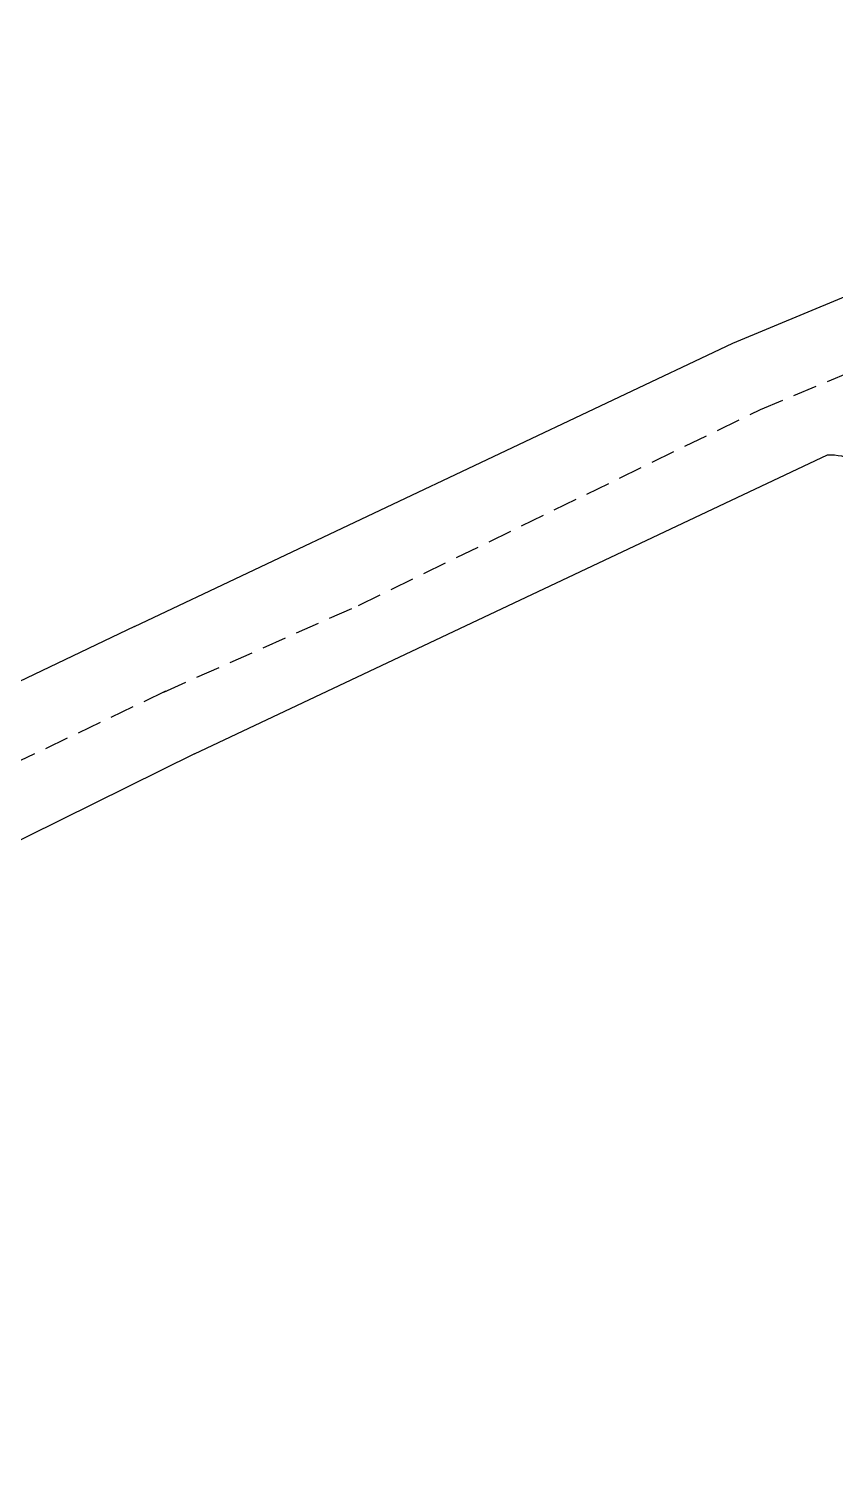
# Model space of a CAD drawing. Extents: x -809667 to 586099, y 3084146 to 3634412.
# Drawn here: x 382631 to 382672.7, y 3085719.5 to 3085793.6 of the extents above; entities that cross this region are included whole.
import ezdxf

# ---------------------------------------------------------------- set-up
doc = ezdxf.new("R2010")
doc.units = 0
doc.header["$LTSCALE"] = 0.5
doc.linetypes.add('DASHED', pattern=[0.75, 0.5, -0.25])
doc.layers.add('道路', color=4, linetype='CONTINUOUS')

msp = doc.modelspace()

# ---------------------------------------------------------------- linework, layer by layer
at = {"layer": '道路', "linetype": 'Continuous', "flags": 128}
for points in [[(382667.384, 3085777.383), (382714.561, 3085797.039, 0.431813), (382719.185, 3085809.298), (382693.326, 3085862.221), (382692.683, 3085863.553)], [(382672.279, 3085771.628, -0.243012), (382674.763, 3085770.441, -0.243012)], [(382636.492, 3085762.75), (382601.789, 3085746.154, -0.381587), (382590.275, 3085749.502), (382578.564, 3085768.234)], [(382639.579, 3085756.185), (382606.746, 3085739.924, 0.443481), (382603.109, 3085727.087), (382628.145, 3085687.043, 0.29145), (382636.875, 3085682.881), (382639.778, 3085683.238)]]:
    msp.add_lwpolyline(points, format="xyb", dxfattribs=at)
at = {"layer": '道路', "color": 1, "linetype": 'DASHED', "ltscale": 5, "flags": 128}
for points in [[(382668.807, 3085773.967), (382731.48, 3085800.08)], [(382648.05, 3085763.847), (382668.807, 3085773.967)], [(382637.997, 3085759.37), (382648.05, 3085763.847)], [(382638.089, 3085759.412), (382593.333, 3085738.009)]]:
    msp.add_lwpolyline(points, dxfattribs=at)
at = {"layer": '道路', "linetype": 'Continuous', "flags": 128}
for points in [[(382636.492, 3085762.75), (382667.384, 3085777.383)], [(382639.579, 3085756.185), (382672.279, 3085771.628)]]:
    msp.add_lwpolyline(points, dxfattribs=at)

doc.saveas('drawing.dxf')
